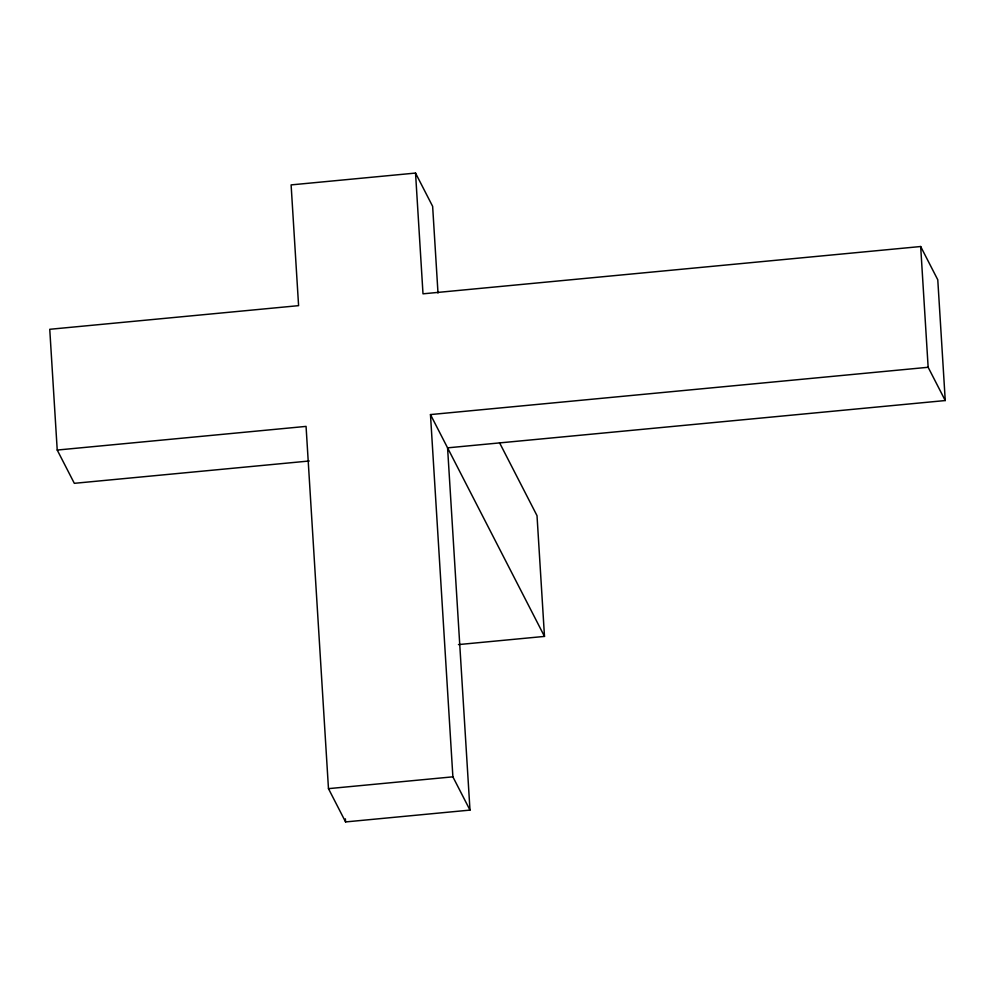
<?xml version="1.0" encoding="UTF-8"?>
<svg xmlns="http://www.w3.org/2000/svg" width="995" height="995" viewBox="0 0 995 995"><rect width="100%" height="100%" fill="white"/><g stroke="black" fill="none" stroke-linecap="round" stroke-linejoin="round"><path stroke-width="1.49" d="M437.999 293.04L432.638 206.351L415.537 173.068L291.112 184.896L298.587 305.652L49.75 329.295L57.225 450.051L74.326 483.321L309.246 460.996M57.225 450.051L306.062 426.395L328.474 788.649L345.576 821.932L469.988 810.104L447.576 447.849L945.25 400.55L937.775 279.794L920.673 246.524L422.999 293.823L415.537 173.068M469.988 810.104L452.887 776.834L430.474 414.579L928.148 367.279L945.25 400.55M458.471 644.586L544.489 636.414L537.014 515.659L499.527 442.713M328.474 788.649L452.887 776.834M430.474 414.579L544.489 636.414M920.673 246.524L928.148 367.279M345.377 818.835L345.576 821.932"/></g></svg>
